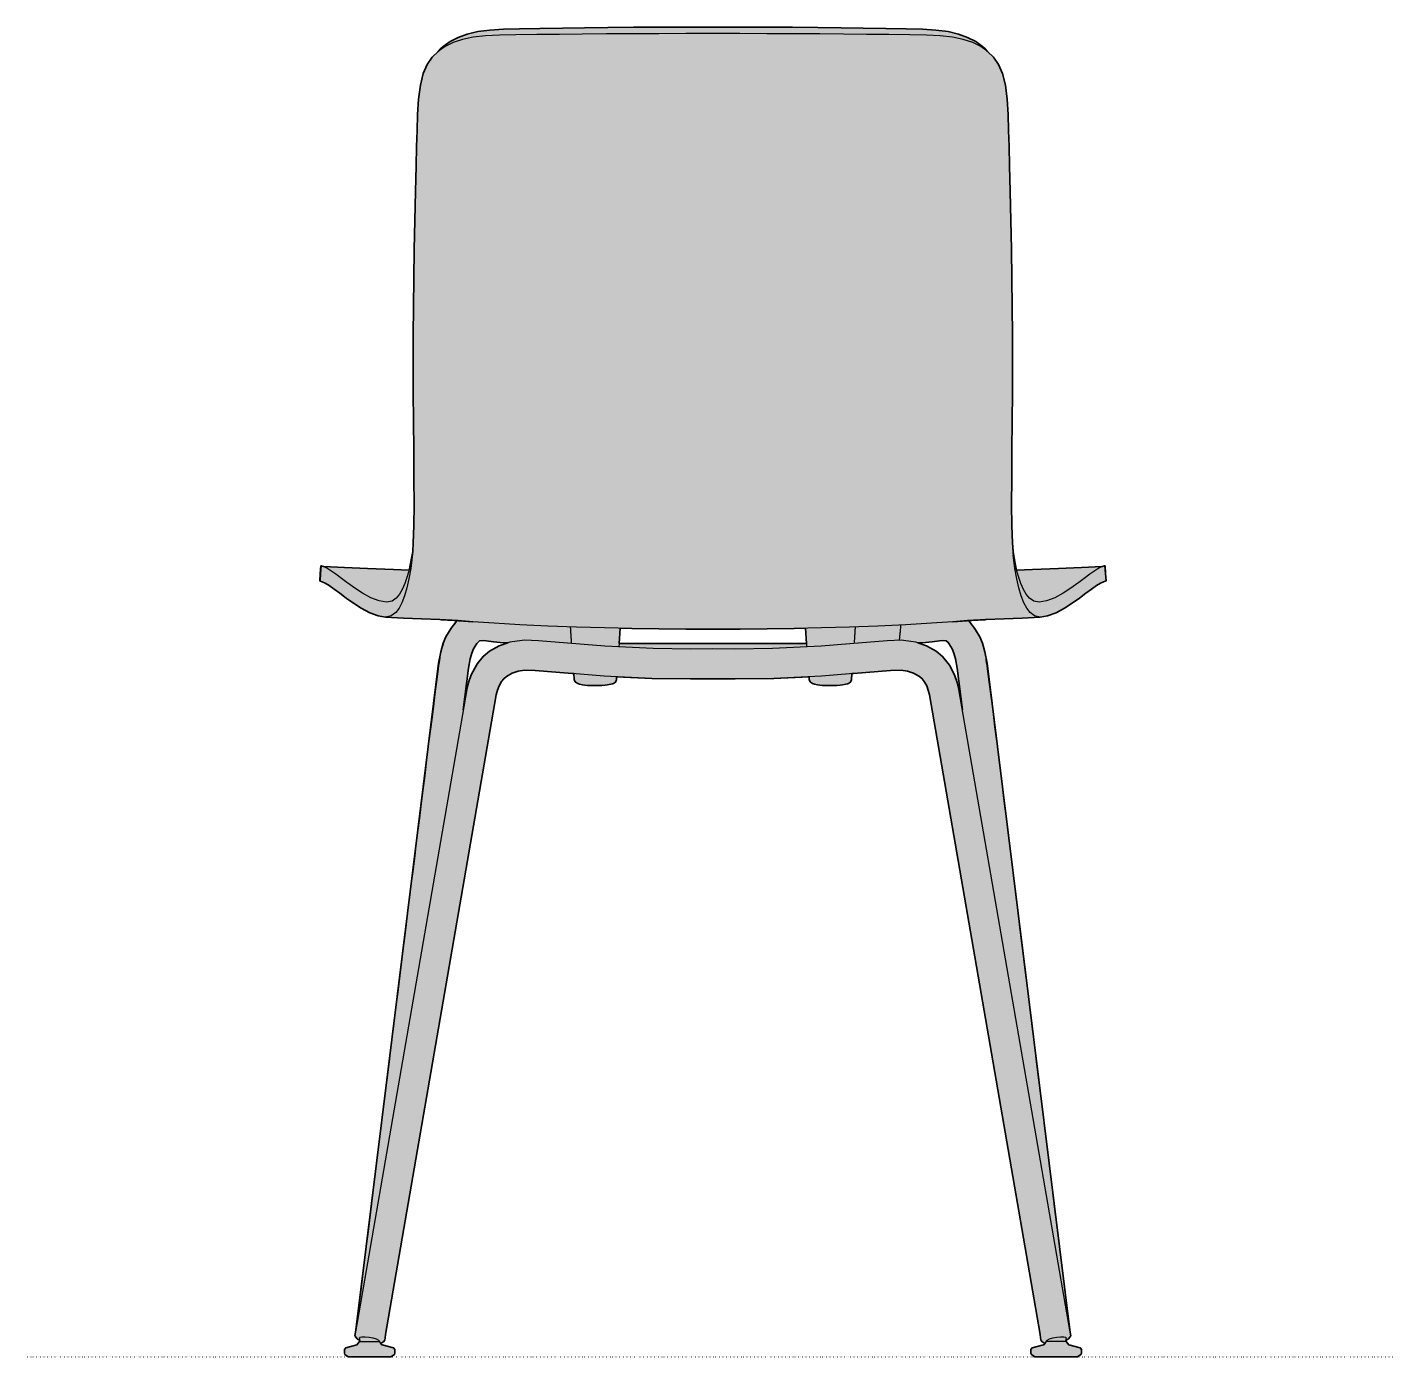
# Model space of a CAD drawing. Header units: millimetres. Extents: x 0 to 1796, y -1115 to 793.
# Drawn here: x 0 to 814, y -1115 to -322 of the extents above; entities that cross this region are included whole.
import ezdxf

# ---------------------------------------------------------------- set-up
doc = ezdxf.new("R2010")
doc.units = ezdxf.units.MM
doc.linetypes.add('Dots', pattern=[1, 0, -1])
doc.layers.add('Blocks', color=7, linetype='Continuous')
doc.layers.add('Blocks$Fill', color=7, linetype='Continuous', true_color=0xffffff)
for name, color, linetype, lineweight, true_color in [('Blocks$Inner', 7, 'Continuous', 25, 0x007f00), ('Blocks$Outline', 7, 'Continuous', 35, 0xff3f3f), ('Groud', 7, 'Dots', 25, 0x243775)]:
    doc.layers.add(name, color=color, linetype=linetype, lineweight=lineweight, true_color=true_color)

# ---------------------------------------------------------------- blocks, each defined once
blk = doc.blocks.new('HAL Ply Tube Back')
at = {"layer": 'Blocks$Fill'}
h = blk.add_hatch(color=256, dxfattribs=at)
h.paths.add_polyline_path([(224.05, -404.2), (226.05, -402.8), (226.35, -402.1), (226.35, -399.9), (225.55, -399), (218.85, -397.2), (217.25, -395.2), (217.14, -394.37), (218.55, -393.7), (218.57, -393.67), (218.75, -393.6), (219.55, -392.5), (219.95, -391.9), (219.94, -391.85), (220.05, -391.7), (219.55, -388.4), (219.51, -388.15), (170.15, 9.3), (168.85, 16.1), (167.45, 21.2), (165.85, 25.1), (162.65, 30.2), (161.25, 32.1), (159.2, 34.67), (168.72, 35.27), (180.35, 35.7), (201.75, 36.8), (206.25, 37.5), (211.25, 39.4), (216.25, 42.1), (220.95, 45.1), (225.25, 48.1), (229.05, 51), (232.45, 53.5), (235.35, 55.6), (237.75, 57), (239.55, 57.9), (240.6, 58.3), (241.05, 58.4), (240.45, 67.4), (240.15, 67.3), (238.75, 66.9), (226.35, 66.3), (187.77, 64.81), (187.55, 65.6), (186.45, 70.9), (185.62, 75.85), (185.25, 81.1), (184.85, 91.3), (184.75, 103.9), (184.85, 119.5), (184.95, 136.6), (185.15, 153.6), (185.25, 170.7), (185.25, 187.8), (185.25, 204.9), (185.15, 221.8), (184.95, 238.7), (184.65, 256), (184.35, 273.3), (183.95, 290.6), (183.55, 305.9), (183.25, 317.4), (182.95, 327), (182.65, 336.6), (182.15, 345.7), (181.05, 354), (179.35, 361), (176.95, 366.4), (173.95, 370.6), (167.45, 377.1), (163.35, 380), (158.55, 382.5), (153.15, 384.5), (146.85, 385.9), (139.65, 386.8), (131.55, 387.3), (121.85, 387.5), (109.75, 387.8), (96.35, 388), (83.15, 388.2), (69.25, 388.4), (54.05, 388.5), (38.15, 388.5), (22.35, 388.5), (6.65, 388.5), (-9.05, 388.5), (-24.85, 388.5), (-40.75, 388.5), (-55.95, 388.4), (-69.85, 388.2), (-83.05, 388), (-96.45, 387.8), (-108.55, 387.5), (-118.25, 387.3), (-126.35, 386.8), (-133.55, 385.9), (-139.85, 384.5), (-145.25, 382.5), (-150.05, 380), (-154.15, 377.1), (-160.65, 370.6), (-163.65, 366.4), (-166.05, 361), (-167.75, 354), (-168.85, 345.7), (-169.35, 336.6), (-169.65, 327), (-169.95, 317.4), (-170.25, 305.9), (-170.65, 290.6), (-171.05, 273.3), (-171.35, 256), (-171.65, 238.7), (-171.85, 221.8), (-171.95, 204.9), (-171.95, 187.8), (-171.95, 170.7), (-171.85, 153.6), (-171.65, 136.6), (-171.55, 119.5), (-171.45, 103.9), (-171.55, 91.3), (-171.95, 81.1), (-172.32, 75.85), (-173.15, 70.9), (-174.25, 65.6), (-174.47, 64.81), (-225.45, 66.9), (-226.85, 67.3), (-227.15, 67.4), (-227.75, 58.4), (-227.3, 58.3), (-226.25, 57.9), (-224.45, 57), (-222.05, 55.6), (-219.15, 53.5), (-215.75, 51), (-211.95, 48.1), (-207.65, 45.1), (-202.95, 42.1), (-197.95, 39.4), (-192.95, 37.5), (-188.45, 36.8), (-167.05, 35.7), (-155.42, 35.27), (-145.9, 34.67), (-147.95, 32.1), (-149.35, 30.2), (-152.55, 25.1), (-154.15, 21.2), (-155.55, 16.1), (-156.85, 9.3), (-206.21, -388.15), (-206.25, -388.4), (-206.75, -391.7), (-206.64, -391.85), (-206.65, -391.9), (-206.25, -392.5), (-205.45, -393.6), (-205.27, -393.67), (-205.25, -393.7), (-203.84, -394.37), (-203.95, -395.2), (-205.55, -397.2), (-212.25, -399), (-213.05, -399.9), (-213.05, -402.1), (-212.75, -402.8), (-210.75, -404.2), (-185.45, -404.2), (-185.25, -404.2), (-183.25, -402.8), (-182.95, -402.1), (-182.95, -399.9), (-183.75, -399), (-190.45, -397.2), (-190.65, -397.2), (-191.52, -396.12), (-190.65, -395.9), (-189.55, -395.1), (-189.16, -394.55), (-188.85, -394.3), (-188.49, -391.2), (-188.45, -391), (-122.45, -9.6), (-121.75, -6.7), (-120.85, -4.2), (-119.39, -1.5), (-118.05, 0.1), (-116.45, 1.4), (-113.05, 3.3), (-109.35, 4.6), (-105.64, 5.18), (-77.25, 3.2), (-76.15, 3.11), (-75.95, -0.3), (-75.35, -1.7), (-75.15, -2), (-73.95, -2.8), (-71.05, -3.6), (-69.75, -3.7), (-68.05, -3.9), (-66.05, -4), (-63.85, -4), (-59.55, -4), (-57.65, -3.8), (-56.25, -3.6), (-53.25, -3), (-52.65, -2.7), (-51.45, -1.9), (-50.85, -0.5), (-50.74, 1.23), (-29.75, 0.2), (-6.65, 0), (43.05, 0.2), (64.05, 1.24), (64.15, -0.3), (64.75, -1.7), (64.95, -2), (66.15, -2.8), (69.05, -3.6), (70.35, -3.7), (72.05, -3.9), (74.05, -4), (76.25, -4), (80.55, -4), (82.45, -3.8), (83.85, -3.6), (86.85, -3), (87.45, -2.7), (88.65, -1.9), (89.25, -0.5), (89.46, 3.11), (112.55, 4.9), (118.94, 5.18), (122.65, 4.6), (126.35, 3.3), (129.75, 1.4), (131.35, 0.1), (132.69, -1.5), (134.15, -4.2), (134.15, -4.2), (135.05, -6.7), (135.75, -9.6), (201.75, -391), (201.79, -391.2), (202.15, -394.3), (202.46, -394.55), (202.85, -395.1), (203.95, -395.9), (204.82, -396.12), (203.95, -397.2), (203.95, -397.2), (203.75, -397.2), (197.05, -399), (196.25, -399.9), (196.25, -402.1), (196.55, -402.8), (198.55, -404.2), (198.75, -404.2)], flags=0)
h.paths.add_polyline_path([(147.3, 21.13), (149.35, 17.8), (150.35, 15.4), (151.35, 11.9), (152.35, 6.4), (155.44, -18.48), (153.35, -6.4), (152.35, -2.1), (150.75, 2.3), (147.65, 8.1), (146.95, 9.1), (143.55, 13.3), (139.75, 16.5), (134.05, 19.6), (128.87, 21.41), (133.45, 21.7), (137.45, 22.1), (143.54, 22.79), (145.82, 22.57), (146.85, 21.7)], flags=0)
h.paths.add_polyline_path([(-134, 21.13), (-133.55, 21.7), (-132.52, 22.57), (-130.24, 22.79), (-120.15, 21.7), (-115.57, 21.41), (-120.75, 19.6), (-126.45, 16.5), (-130.25, 13.3), (-133.65, 9.1), (-134.35, 8.1), (-137.45, 2.3), (-139.05, -2.1), (-140.05, -6.4), (-142.14, -18.48), (-139.05, 6.4), (-138.05, 11.9), (-137.05, 15.4), (-136.05, 17.8)], flags=0)
h.paths.add_polyline_path([(-48.64, 30.27), (38.95, 29.8), (61.95, 30.27), (62.57, 21), (-49.26, 21)], flags=0)
at = {"layer": 'Blocks$Inner'}
for points in [[(186.75, 65.7), (185.85, 72.7), (185.25, 81.1), (184.85, 91.3), (184.75, 103.9), (184.85, 119.5), (184.95, 136.6), (185.15, 153.6), (185.25, 170.7), (185.25, 187.8), (185.25, 204.9), (185.15, 221.8), (184.95, 238.7), (184.65, 256), (184.35, 273.3), (183.95, 290.6), (183.55, 305.9), (183.25, 317.4), (182.95, 327), (182.65, 336.6), (182.15, 345.7), (181.05, 354), (179.35, 361), (176.95, 366.4), (173.95, 370.6), (170.45, 374.1), (168.95, 375.6), (167.45, 377.1), (163.35, 380), (158.55, 382.5), (153.15, 384.5), (146.85, 385.9), (139.65, 386.8), (131.55, 387.3), (121.85, 387.5), (109.75, 387.8), (96.35, 388), (83.15, 388.2), (69.25, 388.4), (54.05, 388.5), (38.15, 388.5), (22.35, 388.5), (6.65, 388.5), (-9.05, 388.5), (-24.85, 388.5), (-40.75, 388.5), (-55.95, 388.4), (-69.85, 388.2), (-83.05, 388), (-96.45, 387.8), (-108.55, 387.5), (-118.25, 387.3), (-126.35, 386.8), (-133.55, 385.9), (-139.85, 384.5), (-145.25, 382.5), (-150.05, 380), (-154.15, 377.1), (-155.65, 375.6), (-157.15, 374.1), (-160.65, 370.6), (-163.65, 366.4), (-166.05, 361), (-167.75, 354), (-168.85, 345.7), (-169.35, 336.6), (-169.65, 327), (-169.95, 317.4), (-170.25, 305.9), (-170.65, 290.6), (-171.05, 273.3), (-171.35, 256), (-171.65, 238.7), (-171.85, 221.8), (-171.95, 204.9), (-171.95, 187.8), (-171.95, 170.7), (-171.85, 153.6), (-171.65, 136.6), (-171.55, 119.5), (-171.45, 103.9), (-171.55, 91.3), (-171.95, 81.1), (-172.32, 75.85), (-172.55, 72.7), (-173.45, 65.7), (-172.47, 73.79)], [(170.45, 374.1), (170.18, 374.29), (166.35, 377), (161.55, 379.4), (155.95, 381.3), (149.55, 382.6), (142.25, 383.4), (133.95, 383.8), (124.05, 384), (111.65, 384.2), (98.15, 384.3), (84.55, 384.4), (70.35, 384.6), (54.95, 384.7), (38.85, 384.7), (22.75, 384.8), (6.65, 384.8), (-9.45, 384.8), (-25.55, 384.7), (-41.65, 384.7), (-57.05, 384.6), (-71.25, 384.4), (-84.85, 384.3), (-98.35, 384.2), (-110.75, 384), (-120.65, 383.8), (-128.95, 383.4), (-136.25, 382.6), (-142.65, 381.3), (-148.25, 379.4), (-153.05, 377), (-156.88, 374.29), (-157.15, 374.1)], [(-172.32, 75.85), (-173.15, 70.9), (-174.25, 65.6), (-175.55, 61), (-176.95, 56.8), (-178.55, 53.3), (-180.15, 50.4), (-182.15, 48.2), (-184.65, 46.4), (-187.95, 45.7), (-192.35, 46.5), (-197.25, 48.4), (-202.15, 51), (-206.75, 54), (-210.95, 57), (-211.54, 57.45), (-214.75, 59.9), (-218.15, 62.4), (-221.15, 64.5), (-223.55, 66), (-225.45, 66.9)], [(238.75, 66.9), (236.85, 66), (234.45, 64.5), (231.45, 62.4), (228.05, 59.9), (224.84, 57.45), (224.25, 57), (220.05, 54), (215.45, 51), (210.55, 48.4), (205.65, 46.5), (201.25, 45.7), (197.95, 46.4), (195.45, 48.2), (193.45, 50.4), (191.85, 53.3), (190.25, 56.8), (189.26, 59.78), (188.85, 61), (187.55, 65.6), (186.45, 70.9), (185.62, 75.85)], [(201.75, 36.8), (198.35, 37.6), (195.75, 39.5), (193.75, 42.1), (192.05, 45.4), (190.55, 49.5), (189.15, 54.2), (187.85, 59.6), (187.84, 59.65), (186.75, 65.7), (185.77, 73.79)], [(-226.85, 67.3), (-227.25, 62.9), (-227.55, 58.4), (-227.75, 58.4), (-227.45, 62.9), (-227.15, 67.4), (-226.85, 67.3), (-225.45, 66.9), (-213.05, 66.3), (-199.35, 65.8), (-183.85, 65.2), (-174.47, 64.81)], [(-173.45, 65.7), (-174.55, 59.6), (-175.85, 54.2), (-177.25, 49.5), (-178.75, 45.4), (-180.45, 42.1), (-182.45, 39.5), (-185.05, 37.6), (-188.45, 36.8), (-192.95, 37.5), (-197.95, 39.4), (-202.95, 42.1), (-207.65, 45.1), (-211.95, 48.1), (-215.75, 51), (-219.15, 53.5), (-222.05, 55.6), (-224.45, 57), (-226.25, 57.9), (-227.3, 58.3), (-227.3, 58.3), (-227.55, 58.4)], [(240.15, 67.3), (240.55, 62.9), (240.85, 58.4), (240.6, 58.3), (239.55, 57.9), (237.75, 57), (235.35, 55.6), (232.45, 53.5), (229.05, 51), (225.25, 48.1), (220.95, 45.1), (216.25, 42.1), (211.25, 39.4), (206.25, 37.5), (201.75, 36.8), (191.05, 36.2), (180.35, 35.7), (169.45, 35.3), (158.45, 34.8), (149.75, 34), (161.05, 34.8), (168.72, 35.27)], [(187.77, 64.81), (197.15, 65.2), (212.65, 65.8), (226.35, 66.3), (238.75, 66.9), (240.15, 67.3), (240.45, 67.4), (240.75, 62.9), (241.05, 58.4), (240.6, 58.3)], [(-155.42, 35.27), (-147.75, 34.8), (-136.45, 34), (-145.15, 34.8), (-156.15, 35.3), (-167.05, 35.7), (-167.05, 35.7), (-177.75, 36.2), (-188.45, 36.8)], [(149.75, 34), (137.05, 33.1), (121.65, 32.2), (104.95, 31.4), (88.05, 30.9), (71.35, 30.5), (55.05, 30.1), (38.95, 29.8), (22.85, 29.7), (6.65, 29.7), (-9.55, 29.7), (-25.65, 29.8), (-41.75, 30.1), (-58.05, 30.5), (-74.75, 30.9), (-91.65, 31.4), (-108.35, 32.2), (-123.75, 33.1), (-136.45, 34)], [(118.57, 32.05), (118.25, 27.6), (117.87, 27.34), (118.05, 27.1), (117.77, 22.94)], [(218.57, -393.67), (218.55, -393.7), (218.57, -393.67), (218.75, -393.6), (219.55, -392.5), (219.95, -391.9), (219.94, -391.85), (220.05, -391.7), (219.55, -388.4), (219.55, -388.4), (153.35, -6.4), (152.35, -2.1), (150.75, 2.3), (147.65, 8.1), (146.95, 9.1), (143.55, 13.3), (139.75, 16.5), (134.05, 19.6), (127.75, 21.8), (120.35, 22.9), (119.05, 23), (110.55, 22.6), (88.35, 20.9), (71.15, 19.5), (42.15, 18), (19.75, 17.7), (6.65, 17.8), (-6.45, 17.7), (-28.85, 18), (-57.85, 19.5), (-75.05, 20.9), (-97.25, 22.6), (-105.75, 23), (-107.05, 22.9), (-114.45, 21.8), (-120.75, 19.6), (-126.45, 16.5), (-130.25, 13.3), (-133.65, 9.1), (-134.35, 8.1), (-137.45, 2.3), (-139.05, -2.1), (-140.05, -6.4), (-206.25, -388.4), (-206.75, -391.7), (-206.64, -391.85), (-206.65, -391.9), (-206.25, -392.5), (-205.45, -393.6), (-205.27, -393.67), (-205.25, -393.7), (-205.27, -393.67)], [(-115.57, 21.41), (-120.15, 21.7), (-124.15, 22.1), (-128.45, 22.6), (-130.24, 22.79), (-132.52, 22.57), (-133.55, 21.7), (-134, 21.13), (-136.05, 17.8), (-137.05, 15.4), (-138.05, 11.9), (-139.05, 6.4), (-142.14, -18.48)], [(155.44, -18.48), (152.35, 6.4), (151.35, 11.9), (150.35, 15.4), (149.35, 17.8), (147.3, 21.13), (146.85, 21.7), (145.82, 22.57), (143.54, 22.79), (141.75, 22.6), (137.45, 22.1), (133.45, 21.7), (128.87, 21.41)], [(204.82, -396.12), (203.95, -395.9), (202.85, -395.1), (202.46, -394.55), (202.15, -394.3), (201.79, -391.2), (201.75, -391), (135.75, -9.6), (135.05, -6.7), (134.15, -4.2), (134.15, -4.2), (132.69, -1.5), (131.35, 0.1), (129.75, 1.4), (126.35, 3.3), (122.65, 4.6), (118.94, 5.18), (112.55, 4.9), (90.55, 3.2), (71.45, 1.6), (43.05, 0.2), (19.95, 0), (6.65, 0), (-6.65, 0), (-29.75, 0.2), (-58.15, 1.6), (-77.25, 3.2), (-99.25, 4.9), (-105.64, 5.18), (-109.35, 4.6), (-113.05, 3.3), (-116.45, 1.4), (-118.05, 0.1), (-119.39, -1.5), (-120.85, -4.2), (-121.75, -6.7), (-122.45, -9.6), (-188.45, -391), (-188.49, -391.2), (-188.85, -394.3), (-189.16, -394.55), (-189.55, -395.1), (-190.65, -395.9), (-191.52, -396.12)], [(-50.74, 1.23), (-50.85, -0.5), (-51.45, -1.9), (-52.65, -2.7), (-53.25, -3), (-56.25, -3.6), (-57.65, -3.8), (-59.55, -4), (-61.65, -4), (-63.85, -4), (-66.05, -4), (-68.05, -3.9), (-69.75, -3.7), (-71.05, -3.6), (-72.95, -3.1), (-73.95, -2.8), (-75.15, -2), (-75.35, -1.7), (-75.95, -0.3), (-76.15, 3.11)], [(89.46, 3.11), (89.25, -0.5), (88.65, -1.9), (87.45, -2.7), (86.85, -3), (83.85, -3.6), (82.45, -3.8), (80.55, -4), (78.45, -4), (76.25, -4), (74.05, -4), (72.05, -3.9), (70.35, -3.7), (69.05, -3.6), (67.15, -3.1), (66.15, -2.8), (64.95, -2), (64.75, -1.7), (64.15, -0.3), (64.05, 1.24)], [(-72.63, -3.16), (-72.63, -3.16), (-72.63, -3.16)], [(-192.31, -394.7), (-192.25, -395.2), (-190.65, -397.2), (-190.45, -397.2), (-183.75, -399), (-182.95, -399.9), (-182.95, -402.1), (-183.25, -402.8), (-185.25, -404.2), (-185.45, -404.2), (-186.65, -404.2), (-189.55, -404.2), (-193.85, -404.2), (-198.75, -404.2), (-203.55, -404.2), (-207.45, -404.2), (-210.05, -404.2), (-210.75, -404.2), (-212.75, -402.8), (-213.05, -402.1), (-213.05, -399.9), (-212.25, -399), (-205.55, -397.2), (-203.95, -395.2), (-203.73, -393.49), (-204.05, -393.1), (-203.75, -392.6), (-203.75, -392.6), (-202.55, -392.3), (-200.65, -392.3), (-198.35, -392.5), (-196.05, -393), (-194.05, -393.6), (-192.65, -394.3), (-192.15, -394.9), (-192.26, -395.09)], [(217.04, -392.6), (217.35, -393.1), (217.03, -393.49), (217.25, -395.2), (218.85, -397.2), (225.55, -399), (226.35, -399.9), (226.35, -402.1), (226.05, -402.8), (224.05, -404.2), (223.35, -404.2), (220.75, -404.2), (216.85, -404.2), (212.05, -404.2), (207.15, -404.2), (202.85, -404.2), (199.95, -404.2), (198.75, -404.2), (198.55, -404.2), (196.55, -402.8), (196.25, -402.1), (196.25, -399.9), (197.05, -399), (203.75, -397.2), (203.95, -397.2), (203.95, -397.2), (205.55, -395.2), (205.56, -395.09), (205.45, -394.9), (205.95, -394.3), (207.35, -393.6), (209.35, -393), (211.65, -392.5), (213.95, -392.3), (215.85, -392.3), (217.05, -392.6), (217.35, -393.1)], [(196.75, -402.8), (196.75, -402.8), (196.75, -402.8), (196.75, -402.8)]]:
    blk.add_lwpolyline(points, dxfattribs=at)
for points in [[(-227.3, 58.3), (-227.75, 58.4)], [(241.05, 58.4), (240.85, 58.4)], [(-96.48, 31.63), (-96.48, 31.63)], [(-95.7, 31.59), (-95.7, 31.59)], [(-77.54, 21.09), (-78.2, 31)], [(-48.64, 30.27), (-49.39, 19.06)], [(62.7, 19.06), (61.95, 30.27)], [(91.51, 31), (90.85, 21.09)], [(92.23, 31.02), (92.23, 31.02)], [(-55.78, 19.39), (-55.78, 19.39)], [(-54.94, 19.35), (-54.94, 19.35)], [(-54.53, 19.33), (-54.53, 19.33)], [(-203.84, -394.37), (-205.25, -393.7)], [(-203.95, -395.2), (-203.65, -395.2), (-202.45, -395.2), (-200.65, -395.2), (-198.35, -395.2), (-196.15, -395.2), (-194.15, -395.2), (-192.75, -395.2), (-192.25, -395.2)], [(-203.36, -392.5), (-203.36, -392.5)], [(201.76, -390.99), (201.75, -391)], [(217.25, -395.2), (216.95, -395.2), (215.75, -395.2), (213.95, -395.2), (211.65, -395.2), (209.45, -395.2), (207.45, -395.2), (206.05, -395.2), (205.55, -395.2)], [(218.55, -393.7), (217.14, -394.37)], [(198.75, -404.2), (198.75, -404.2)]]:
    blk.add_open_spline(points, degree=1, dxfattribs=at)
for points, knots in [([(-145.9, 34.67), (-147.95, 32.1), (-149.35, 30.2), (-152.55, 25.1), (-154.15, 21.2), (-155.55, 16.1), (-156.85, 9.3), (-206.21, -388.15)], [9.143764, 9.143764, 10, 11, 12, 13, 14, 15, 15.999113, 15.999113]), ([(219.51, -388.15), (170.15, 9.3), (168.85, 16.1), (167.45, 21.2), (165.85, 25.1), (162.65, 30.2), (161.25, 32.1), (159.2, 34.67)], [0.000887, 0.000887, 1, 2, 3, 4, 5, 6, 6.856227, 6.856227]), ([(62.57, 21), (6.65, 21), (-49.26, 21)], [3.484129, 3.484129, 4, 4.515744, 4.515744])]:
    blk.add_open_spline(points, degree=1, knots=knots, dxfattribs=at)
at = {"layer": 'Blocks$Outline'}
for points in [[(-139.85, 384.5), (-145.25, 382.5)], [(-133.55, 385.9), (-139.85, 384.5)], [(-126.35, 386.8), (-133.55, 385.9)], [(-118.25, 387.3), (-126.35, 386.8)], [(-108.55, 387.5), (-118.25, 387.3)], [(-96.45, 387.8), (-108.55, 387.5)], [(-83.05, 388), (-96.45, 387.8)], [(-69.85, 388.2), (-83.05, 388)], [(-55.95, 388.4), (-69.85, 388.2)], [(-40.75, 388.5), (-55.95, 388.4)], [(-24.85, 388.5), (-40.75, 388.5)], [(-9.05, 388.5), (-24.85, 388.5)], [(6.65, 388.5), (-9.05, 388.5)], [(22.35, 388.5), (6.65, 388.5)], [(38.15, 388.5), (22.35, 388.5)], [(54.05, 388.5), (38.15, 388.5)], [(69.25, 388.4), (54.05, 388.5)], [(83.15, 388.2), (69.25, 388.4)], [(96.35, 388), (83.15, 388.2)], [(109.75, 387.8), (96.35, 388)], [(121.85, 387.5), (109.75, 387.8)], [(131.55, 387.3), (121.85, 387.5)], [(139.65, 386.8), (131.55, 387.3)], [(146.85, 385.9), (139.65, 386.8)], [(153.15, 384.5), (146.85, 385.9)], [(158.55, 382.5), (153.15, 384.5)], [(-154.15, 377.1), (-155.65, 375.6), (-157.15, 374.1), (-160.65, 370.6)], [(-150.05, 380), (-154.15, 377.1)], [(-145.25, 382.5), (-150.05, 380)], [(163.35, 380), (158.55, 382.5)], [(167.45, 377.1), (163.35, 380)], [(173.95, 370.6), (170.45, 374.1), (168.95, 375.6), (167.45, 377.1)], [(-163.65, 366.4), (-166.05, 361)], [(-160.65, 370.6), (-163.65, 366.4)], [(176.95, 366.4), (173.95, 370.6)], [(179.35, 361), (176.95, 366.4)], [(-166.05, 361), (-167.75, 354)], [(181.05, 354), (179.35, 361)], [(-167.75, 354), (-168.85, 345.7)], [(182.15, 345.7), (181.05, 354)], [(-168.85, 345.7), (-169.35, 336.6)], [(182.65, 336.6), (182.15, 345.7)], [(-169.35, 336.6), (-169.65, 327)], [(182.95, 327), (182.65, 336.6)], [(-169.65, 327), (-169.95, 317.4)], [(183.25, 317.4), (182.95, 327)], [(-169.95, 317.4), (-170.25, 305.9)], [(183.55, 305.9), (183.25, 317.4)], [(-170.25, 305.9), (-170.65, 290.6)], [(183.95, 290.6), (183.55, 305.9)], [(-170.65, 290.6), (-171.05, 273.3)], [(184.35, 273.3), (183.95, 290.6)], [(-171.05, 273.3), (-171.35, 256)], [(184.65, 256), (184.35, 273.3)], [(-171.35, 256), (-171.65, 238.7)], [(184.95, 238.7), (184.65, 256)], [(-171.65, 238.7), (-171.85, 221.8)], [(185.15, 221.8), (184.95, 238.7)], [(-171.85, 221.8), (-171.95, 204.9)], [(185.25, 204.9), (185.15, 221.8)], [(-171.95, 204.9), (-171.95, 187.8)], [(185.25, 187.8), (185.25, 204.9)], [(-171.95, 187.8), (-171.95, 170.7)], [(185.25, 170.7), (185.25, 187.8)], [(-171.95, 170.7), (-171.85, 153.6)], [(185.15, 153.6), (185.25, 170.7)], [(-171.85, 153.6), (-171.65, 136.6)], [(184.95, 136.6), (185.15, 153.6)], [(-171.65, 136.6), (-171.55, 119.5)], [(184.85, 119.5), (184.95, 136.6)], [(-171.55, 119.5), (-171.45, 103.9)], [(184.75, 103.9), (184.85, 119.5)], [(-171.45, 103.9), (-171.55, 91.3)], [(184.85, 91.3), (184.75, 103.9)], [(-171.55, 91.3), (-171.95, 81.1)], [(185.25, 81.1), (184.85, 91.3)], [(-172.32, 75.85), (-173.15, 70.9)], [(-171.95, 81.1), (-172.32, 75.85)], [(185.62, 75.85), (185.25, 81.1)], [(186.45, 70.9), (185.62, 75.85)], [(-227.15, 67.4), (-227.45, 62.9), (-227.75, 58.4)], [(-174.47, 64.81), (-183.85, 65.2), (-199.35, 65.8), (-213.05, 66.3), (-225.45, 66.9), (-226.85, 67.3), (-227.15, 67.4)], [(-174.25, 65.6), (-174.47, 64.81)], [(-173.15, 70.9), (-174.25, 65.6)], [(187.55, 65.6), (186.45, 70.9)], [(187.77, 64.81), (187.55, 65.6)], [(240.45, 67.4), (240.15, 67.3), (238.75, 66.9), (226.35, 66.3), (212.65, 65.8), (197.15, 65.2), (187.77, 64.81)], [(241.05, 58.4), (240.75, 62.9), (240.45, 67.4)], [(-227.75, 58.4), (-227.3, 58.3)], [(-227.3, 58.3), (-226.25, 57.9)], [(-226.25, 57.9), (-224.45, 57)], [(-224.45, 57), (-222.05, 55.6)], [(235.35, 55.6), (237.75, 57)], [(237.75, 57), (239.55, 57.9)], [(239.55, 57.9), (240.6, 58.3)], [(240.6, 58.3), (241.05, 58.4)], [(-222.05, 55.6), (-219.15, 53.5)], [(-219.15, 53.5), (-215.75, 51)], [(-215.75, 51), (-211.95, 48.1)], [(225.25, 48.1), (229.05, 51)], [(229.05, 51), (232.45, 53.5)], [(232.45, 53.5), (235.35, 55.6)], [(-211.95, 48.1), (-207.65, 45.1)], [(-207.65, 45.1), (-202.95, 42.1)], [(-202.95, 42.1), (-197.95, 39.4)], [(211.25, 39.4), (216.25, 42.1)], [(216.25, 42.1), (220.95, 45.1)], [(220.95, 45.1), (225.25, 48.1)], [(-145.9, 34.67), (-147.95, 32.1), (-149.35, 30.2), (-152.55, 25.1), (-154.15, 21.2), (-155.55, 16.1), (-156.85, 9.3), (-206.21, -388.15)], [(-197.95, 39.4), (-192.95, 37.5)], [(-192.95, 37.5), (-188.45, 36.8)], [(-188.45, 36.8), (-177.75, 36.2), (-167.05, 35.7)], [(-167.05, 35.7), (-156.15, 35.3), (-155.42, 35.27)], [(-155.42, 35.27), (-147.75, 34.8), (-145.9, 34.67)], [(159.2, 34.67), (161.05, 34.8), (168.72, 35.27)], [(219.51, -388.15), (170.15, 9.3), (168.85, 16.1), (167.45, 21.2), (165.85, 25.1), (162.65, 30.2), (161.25, 32.1), (159.2, 34.67)], [(168.72, 35.27), (169.45, 35.3), (180.35, 35.7)], [(180.35, 35.7), (191.05, 36.2), (201.75, 36.8)], [(201.75, 36.8), (206.25, 37.5)], [(206.25, 37.5), (211.25, 39.4)], [(-49.26, 21), (-48.64, 30.27)], [(-48.64, 30.27), (-41.75, 30.1), (-25.65, 29.8), (-9.55, 29.7), (6.65, 29.7), (22.85, 29.7), (38.95, 29.8), (55.05, 30.1), (61.95, 30.27)], [(61.95, 30.27), (62.57, 21)], [(-115.57, 21.41), (-120.75, 19.6), (-126.45, 16.5), (-130.25, 13.3), (-133.65, 9.1), (-134.35, 8.1), (-137.45, 2.3), (-139.05, -2.1), (-140.05, -6.4), (-142.14, -18.48)], [(-142.14, -18.48), (-139.05, 6.4), (-138.05, 11.9), (-137.05, 15.4), (-136.05, 17.8), (-134, 21.13)], [(-134, 21.13), (-133.55, 21.7)], [(-133.55, 21.7), (-132.52, 22.57)], [(-132.52, 22.57), (-130.24, 22.79)], [(-130.24, 22.79), (-128.45, 22.6), (-124.15, 22.1), (-120.15, 21.7), (-115.57, 21.41)], [(62.57, 21), (6.65, 21), (-49.26, 21)], [(128.87, 21.41), (133.45, 21.7), (137.45, 22.1), (141.75, 22.6), (143.54, 22.79)], [(155.44, -18.48), (153.35, -6.4), (152.35, -2.1), (150.75, 2.3), (147.65, 8.1), (146.95, 9.1), (143.55, 13.3), (139.75, 16.5), (134.05, 19.6), (128.87, 21.41)], [(143.54, 22.79), (145.82, 22.57)], [(145.82, 22.57), (146.85, 21.7)], [(146.85, 21.7), (147.3, 21.13)], [(147.3, 21.13), (149.35, 17.8), (150.35, 15.4), (151.35, 11.9), (152.35, 6.4), (155.44, -18.48)], [(-119.39, -1.5), (-118.05, 0.1), (-116.45, 1.4), (-113.05, 3.3), (-109.35, 4.6), (-105.64, 5.18)], [(-105.64, 5.18), (-99.25, 4.9), (-77.25, 3.2), (-76.15, 3.11)], [(-76.15, 3.11), (-75.95, -0.3), (-75.35, -1.7)], [(-51.45, -1.9), (-50.85, -0.5), (-50.74, 1.23)], [(-50.74, 1.23), (-29.75, 0.2), (-6.65, 0), (6.65, 0), (19.95, 0), (43.05, 0.2), (64.05, 1.24)], [(64.05, 1.24), (64.15, -0.3)], [(86.85, -3), (87.45, -2.7), (88.65, -1.9), (89.25, -0.5), (89.46, 3.11)], [(89.46, 3.11), (90.55, 3.2), (112.55, 4.9), (118.94, 5.18)], [(118.94, 5.18), (122.65, 4.6), (126.35, 3.3), (129.75, 1.4), (131.35, 0.1), (132.69, -1.5)], [(-188.45, -391), (-122.45, -9.6), (-121.75, -6.7), (-120.85, -4.2)], [(-120.85, -4.2), (-119.39, -1.5)], [(-75.35, -1.7), (-75.15, -2), (-73.95, -2.8)], [(-73.95, -2.8), (-72.95, -3.1), (-71.05, -3.6)], [(-71.05, -3.6), (-69.75, -3.7)], [(-69.75, -3.7), (-68.05, -3.9), (-66.05, -4), (-63.85, -4), (-61.65, -4), (-59.55, -4), (-57.65, -3.8), (-56.25, -3.6)], [(-56.25, -3.6), (-53.25, -3)], [(-53.25, -3), (-52.65, -2.7), (-51.45, -1.9)], [(64.15, -0.3), (64.75, -1.7), (64.95, -2)], [(64.95, -2), (66.15, -2.8)], [(66.15, -2.8), (67.15, -3.1), (69.05, -3.6)], [(69.05, -3.6), (70.35, -3.7)], [(70.35, -3.7), (72.05, -3.9), (74.05, -4), (76.25, -4), (78.45, -4), (80.55, -4), (82.45, -3.8), (83.85, -3.6)], [(83.85, -3.6), (86.85, -3)], [(132.69, -1.5), (134.15, -4.2), (134.15, -4.2)], [(134.15, -4.2), (135.05, -6.7), (135.75, -9.6), (201.75, -391)], [(-206.25, -388.4), (-206.75, -391.7)], [(-206.21, -388.15), (-206.25, -388.4)], [(219.55, -388.4), (219.51, -388.15)], [(220.05, -391.7), (219.55, -388.4)], [(-203.84, -394.37), (-203.95, -395.2), (-205.55, -397.2), (-212.25, -399), (-213.05, -399.9), (-213.05, -402.1), (-212.75, -402.8), (-210.75, -404.2)], [(-206.75, -391.7), (-206.64, -391.85)], [(-206.64, -391.85), (-206.65, -391.9)], [(-206.65, -391.9), (-206.25, -392.5), (-205.45, -393.6)], [(-205.45, -393.6), (-205.27, -393.67)], [(-205.27, -393.67), (-205.25, -393.7)], [(-205.25, -393.7), (-203.84, -394.37)], [(-191.52, -396.12), (-190.65, -395.9), (-189.55, -395.1), (-189.16, -394.55)], [(-190.65, -397.2), (-191.52, -396.12)], [(-190.45, -397.2), (-190.65, -397.2)], [(-185.25, -404.2), (-183.25, -402.8), (-182.95, -402.1), (-182.95, -399.9), (-183.75, -399), (-190.45, -397.2)], [(-189.16, -394.55), (-188.85, -394.3), (-188.49, -391.2)], [(-188.49, -391.2), (-188.45, -391)], [(203.75, -397.2), (197.05, -399), (196.25, -399.9), (196.25, -402.1), (196.55, -402.8), (198.55, -404.2)], [(201.75, -391), (201.79, -391.2)], [(201.79, -391.2), (202.15, -394.3), (202.46, -394.55)], [(202.46, -394.55), (202.85, -395.1), (203.95, -395.9), (204.82, -396.12)], [(203.95, -397.2), (203.75, -397.2)], [(204.82, -396.12), (203.95, -397.2), (203.95, -397.2)], [(217.14, -394.37), (218.55, -393.7)], [(224.05, -404.2), (226.05, -402.8), (226.35, -402.1), (226.35, -399.9), (225.55, -399), (218.85, -397.2), (217.25, -395.2), (217.14, -394.37)], [(218.55, -393.7), (218.57, -393.67)], [(218.57, -393.67), (218.75, -393.6)], [(218.75, -393.6), (219.55, -392.5), (219.95, -391.9)], [(219.94, -391.85), (220.05, -391.7)], [(219.95, -391.9), (219.94, -391.85)], [(-210.75, -404.2), (-210.05, -404.2), (-207.45, -404.2), (-203.55, -404.2), (-198.75, -404.2), (-193.85, -404.2), (-189.55, -404.2), (-186.65, -404.2), (-185.45, -404.2)], [(-185.45, -404.2), (-185.25, -404.2)], [(198.55, -404.2), (198.75, -404.2)], [(198.75, -404.2), (199.95, -404.2), (202.85, -404.2), (207.15, -404.2), (212.05, -404.2), (216.85, -404.2), (220.75, -404.2), (223.35, -404.2), (224.05, -404.2)]]:
    blk.add_lwpolyline(points, dxfattribs=at)

msp = doc.modelspace()

# ---------------------------------------------------------------- linework, layer by layer
at = {"layer": 'Groud'}
msp.add_lwpolyline([(0, -1115.03), (814.04, -1115.03)], dxfattribs=at)

# ---------------------------------------------------------------- block references
at = {"layer": 'Blocks'}
msp.add_blockref('HAL Ply Tube Back', (402.08, -710.83), dxfattribs=at)

doc.saveas('drawing.dxf')
